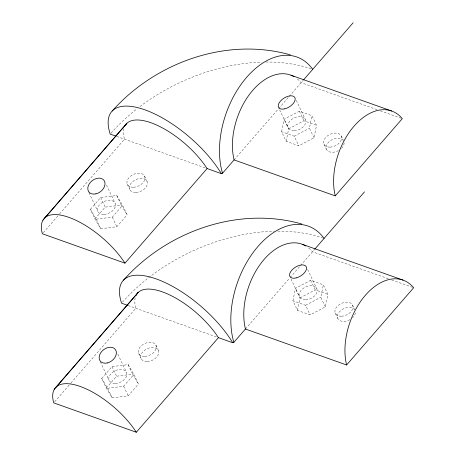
<?xml version="1.0" encoding="UTF-8"?>
<svg xmlns="http://www.w3.org/2000/svg" width="455" height="455" viewBox="0 0 455 455"><rect width="100%" height="100%" fill="white"/><g stroke="black" fill="none" stroke-linecap="round" stroke-linejoin="round"><path stroke-width="0.34" stroke-dasharray="2.27 1.71" d="M281.577 131.688L284.142 119.204L299.356 111.208L311.999 115.706L316.549 125.29L313.984 137.78L298.77 145.771L286.127 141.278L281.577 131.688L294.22 136.187L298.77 145.771M286.127 141.278L288.692 128.788L284.142 119.204M313.984 137.78L309.434 128.196L311.999 115.706M292.918 300.795L295.488 288.305L310.697 280.314L323.346 284.807L327.896 294.391L325.331 306.88L310.117 314.877L297.473 310.378L292.918 300.795L305.567 305.288L310.117 314.877M297.473 310.378L300.038 297.888L295.488 288.305M325.331 306.88L320.781 297.297L323.346 284.807M43.299 232.704L59.07 214.532M59.537 213.998L124.488 139.173A57.341 23.74 41 0 1 123.976 128.247M90.409 209.363L100.674 197.538L116.759 195.519L122.577 205.324L127.127 214.908L116.861 226.732L100.777 228.751L94.959 218.946L90.409 209.363L96.227 219.168L100.777 228.751M94.959 218.946L105.224 207.122L121.309 205.103L127.127 214.908M96.227 219.168L112.311 217.149L122.577 205.324M234.092 159.91L278.324 108.955M278.79 108.421L302.996 80.535M54.64 401.81L70.417 383.639M70.878 383.104L135.835 308.28A57.341 23.74 41 0 1 135.169 297.962M101.755 378.463L112.021 366.639L128.105 364.62L133.924 374.425L138.474 384.014L128.208 395.839L112.123 397.858L106.305 388.047L101.755 378.463L107.573 388.269L112.123 397.858M106.305 388.047L116.571 376.222L132.655 374.203L138.474 384.014M107.573 388.269L123.658 386.255L133.924 374.425M245.438 329.016L289.67 278.056M290.136 277.522L314.337 249.641M288.692 128.788L303.906 120.791L316.549 125.29M294.22 136.187L309.434 128.196M300.038 297.888L315.252 289.898L327.896 294.391M305.567 305.288L320.781 297.297M377.019 109.655L301.142 82.674A57.341 35.865 -70.4 0 0 297.251 78.817M380.346 110.838L401.64 118.408M116.707 136.409L206.422 168.31M388.36 278.756L312.488 251.774A57.341 35.865 -70.4 0 0 308.598 247.918M391.687 279.939L412.986 287.514M128.054 305.51L217.769 337.411M341.216 135.96L343.406 140.567M323.983 144.224L326.44 149.405M296.313 100.418L305.43 119.625M299.356 111.208L303.906 120.791M279.632 109.854L288.14 127.775M352.562 305.066L354.752 309.667M335.329 313.33L337.786 318.511M307.66 269.519L316.777 288.726M310.697 280.314L315.252 289.898M290.978 278.955L299.487 296.876M144.576 176.079L147.033 181.261M127.337 184.343L129.8 189.525M116.759 195.519L121.309 205.103M106.498 185.071L115.138 203.271M112.311 217.149L116.861 226.732M100.674 197.538L105.224 207.122M88.913 192.601L97.848 211.416M155.917 345.186L158.38 350.367M138.684 353.45L141.147 358.631M128.105 364.62L132.655 374.203M117.839 354.172L126.484 372.372M123.658 386.255L128.208 395.839M112.021 366.639L116.571 376.222M100.259 361.702L109.194 380.522M355.4 312.926A9.555 6.319 -25.4 0 1 352.551 317.783M349.838 319.717A9.555 6.319 -25.4 0 1 338.116 319.069A9.555 6.319 -25.4 0 1 342.581 309.258A9.555 6.319 -25.4 0 1 354.513 309.44M122.469 302.234A152.01 100.527 -25.4 0 1 274.445 231.185M277.846 231.134A152.01 100.527 -25.4 0 1 322.749 237.971M344.105 142.859A9.555 6.319 -25.4 0 1 341.204 148.683M338.492 150.616A9.555 6.319 -25.4 0 1 326.77 149.968A9.555 6.319 -25.4 0 1 331.234 140.157A9.555 6.319 -25.4 0 1 343.167 140.339M111.122 133.133A152.01 100.527 -25.4 0 1 137.228 108.665M139.992 106.538A152.01 100.527 -25.4 0 1 261.688 62.119M265.851 62.039A152.01 100.527 -25.4 0 1 311.402 68.864M115.36 383.468A9.555 6.319 -25.4 0 0 126.615 372.685A9.555 6.319 -25.4 0 0 111.538 373.185A9.555 6.319 -25.4 0 0 115.36 383.468M144.826 356.339A9.555 6.319 -25.4 0 0 156.076 345.555A9.555 6.319 -25.4 0 0 141.004 346.056A9.555 6.319 -25.4 0 0 144.826 356.339M147.283 361.52A9.555 6.319 -25.4 0 0 158.539 350.737A9.555 6.319 -25.4 0 0 143.462 351.237A9.555 6.319 -25.4 0 0 147.283 361.52M305.658 299.822A9.555 6.319 -25.4 0 0 316.908 289.039A9.555 6.319 -25.4 0 0 301.836 289.539A9.555 6.319 -25.4 0 0 305.658 299.822M341.472 316.219A9.555 6.319 -25.4 0 0 352.722 305.436A9.555 6.319 -25.4 0 0 337.65 305.936A9.555 6.319 -25.4 0 0 341.472 316.219M104.013 214.368A9.555 6.319 -25.4 0 0 115.269 203.584A9.555 6.319 -25.4 0 0 100.191 204.085A9.555 6.319 -25.4 0 0 104.013 214.368M133.48 187.238A9.555 6.319 -25.4 0 0 144.73 176.449A9.555 6.319 -25.4 0 0 129.658 176.955A9.555 6.319 -25.4 0 0 133.48 187.238M135.937 192.419A9.555 6.319 -25.4 0 0 147.192 181.63A9.555 6.319 -25.4 0 0 132.115 182.136A9.555 6.319 -25.4 0 0 135.937 192.419M294.311 130.721A9.555 6.319 -25.4 0 0 305.561 119.938A9.555 6.319 -25.4 0 0 290.489 120.438A9.555 6.319 -25.4 0 0 294.311 130.721M330.125 147.119A9.555 6.319 -25.4 0 0 341.375 136.329A9.555 6.319 -25.4 0 0 326.303 136.836A9.555 6.319 -25.4 0 0 330.125 147.119"/><path stroke-width="0.68" d="M42.952 220.192L126.882 123.311L44.698 217.968M54.299 389.298L138.229 292.411L56.045 387.074M124.971 263.149A57.341 23.74 41 0 0 68.91 217.376A57.341 23.74 41 0 0 42.366 233.773L124.971 263.149L207.093 168.549L221.357 173.622A0.864 0.574 -25.4 0 1 222.512 173.253L234.092 159.91A57.341 35.865 -70.4 0 1 248.697 95.476A57.341 35.865 -70.4 0 1 293.976 76.605M303.457 80L353.154 22.75M335.255 195.889L402.305 118.647A57.341 35.865 -70.4 0 0 354.024 126.183A57.341 35.865 -70.4 0 0 335.255 195.889L234.092 159.91M136.318 432.25A57.341 23.74 41 0 0 80.256 386.477A57.341 23.74 41 0 0 53.713 402.874L136.318 432.25L218.434 337.65L232.704 342.723A0.864 0.574 -25.4 0 1 233.853 342.353L245.438 329.016A57.341 35.865 -70.4 0 1 260.328 264.184A57.341 35.865 -70.4 0 1 305.885 246.036M314.65 249.283L364.5 191.851M346.602 364.99L413.652 287.748A57.341 35.865 -70.4 0 0 365.371 295.284A57.341 35.865 -70.4 0 0 346.602 364.99L245.438 329.016M112.186 111.031C155.468 62.312 226.8 36.753 290.449 54.907M123.532 280.132C166.814 231.413 238.147 205.859 301.796 224.014M291.041 75.229L391.709 111.02M116.059 136.176L110.224 134.1A76.457 31.651 41 0 1 144.878 109.826A76.457 31.651 41 0 1 221.357 173.622M302.387 244.335L403.056 280.121M127.406 305.277L121.565 303.206A76.457 31.651 41 0 1 156.224 278.926A76.457 31.651 41 0 1 232.704 342.723M135.931 295.648A57.341 23.74 41 0 1 171.848 296A57.341 23.74 41 0 1 218.434 337.65M233.853 342.353A76.457 47.82 -70.4 0 1 258.053 246.36A76.457 47.82 -70.4 0 1 324.068 238.431M124.841 126.012A57.341 23.74 41 0 1 161.047 127.178A57.341 23.74 41 0 1 207.093 168.549M222.512 173.253A76.457 47.82 -70.4 0 1 246.707 77.259A76.457 47.82 -70.4 0 1 312.721 69.331M107.272 362.965A9.527 6.905 -38 0 0 115.462 349.628A9.527 6.905 -38 0 0 100.544 353.063A9.527 6.905 -38 0 0 107.272 362.965M296.188 277.914A9.527 5.124 -32.2 0 0 306.175 266.607A9.527 5.124 -32.2 0 0 291.791 270.196A9.527 5.124 -32.2 0 0 296.188 277.914M95.925 193.864A9.527 6.905 -38 0 0 104.115 180.521A9.527 6.905 -38 0 0 89.197 183.957A9.527 6.905 -38 0 0 95.925 193.864M284.841 108.813A9.527 5.124 -32.2 0 0 294.834 97.501A9.527 5.124 -32.2 0 0 280.445 101.095A9.527 5.124 -32.2 0 0 284.841 108.813"/></g></svg>
